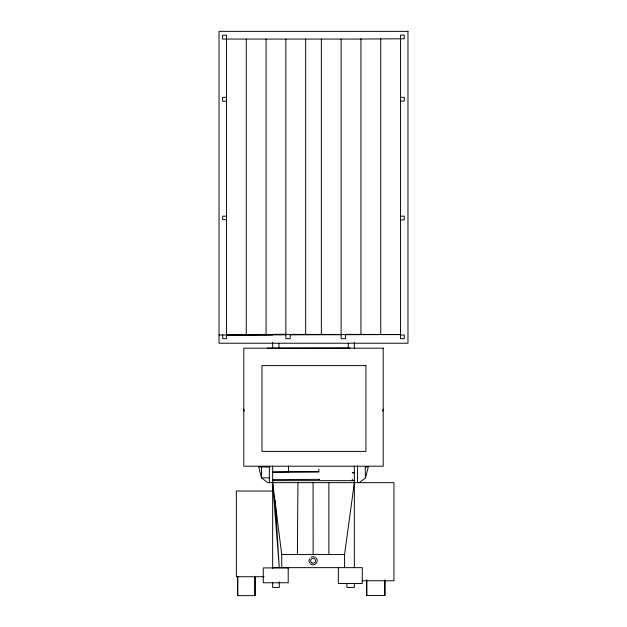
<?xml version="1.0" encoding="UTF-8"?>
<svg xmlns="http://www.w3.org/2000/svg" width="627" height="627" viewBox="0 0 627 627"><rect width="100%" height="100%" fill="white"/><g stroke="black" fill="none" stroke-linecap="round" stroke-linejoin="round"><path stroke-width="0.94" d="M255.009 576.237L255.009 595.65L237.68 595.65L237.68 576.237M384.868 580.273L384.868 595.517L366.717 595.517L366.717 580.273M297.41 554.55L297.935 482.665M344.568 567.647L344.568 554.566L354.341 482.665M365.478 477.868L368.292 466.99L365.227 466.99L365.478 477.868L359.295 482.665M382.729 411.116L383.215 409.235M309.519 558.696L308.97 560.757L309.519 562.827M311.031 557.191L313.092 556.635L315.154 557.191M285.857 334.348L226.457 334.975L286.116 334.834M318.853 469.129L318.853 471.802L272.659 472.107L288.514 471.935L288.514 466.104M272.659 479.655L319.605 479.349L318.853 479.349M290.027 334.826L341.864 334.708M344.795 334.7L400.543 334.567L345.485 334.348L345.485 338.69L341.143 338.69L341.143 39.062M267.251 348.173L350.078 348.009M226.457 97.357L222.624 97.357L222.624 101.182L226.457 101.182M400.543 97.357L404.258 97.357L404.258 101.065L400.543 101.065M226.457 216.166L222.687 216.166L222.687 219.646L226.457 219.646M400.543 216.166L404.258 216.166L404.258 219.881L400.543 219.881M400.543 334.567L272.659 334.348L272.659 334.975L219.027 334.975M400.543 334.975L404.258 334.975L404.258 338.69L400.543 338.69L400.543 35.065L404.258 35.065L404.258 38.772L354.341 39.062L222.601 39.062L222.601 35.206L226.457 35.206L226.457 338.69L222.742 338.69L222.742 334.975M269.876 466.99L258.708 466.99L261.522 477.868L267.705 482.665L393.944 482.665L393.944 580.767L362.069 580.767M288.514 471.802L318.853 471.802M269.876 477.868L261.522 477.868L261.522 466.99M272.659 480.666L354.341 480.666L352.335 480.36M272.659 491.027L236.355 491.027L236.355 576.722L264.061 576.722M272.659 568.368L272.659 482.665L281.735 554.55L328.893 554.55M344.568 554.566L328.893 554.566L328.893 482.665M272.659 567.647L362.288 567.647L362.288 583.518L338.361 583.518L338.361 567.647M310.177 563.681C313.782 567.568 319.895 561.447 316.008 557.842M243.785 409.235L244.271 411.124M272.659 482.665L279.258 567.647L275.229 500.589M313.085 482.665L313.147 554.55M384.868 579.865L384.868 595.517M380.746 38.772L380.746 334.567M366.717 579.865L366.717 595.517M360.94 38.772L360.94 334.567M357.562 465.861L357.562 482.014M354.341 342.381L354.341 348.173M354.341 466.104L354.341 472.672L352.335 472.672L354.341 472.977L354.341 567.756M354.341 583.674L354.341 587.444L346.919 587.444L346.919 583.674M352.335 479.349L352.335 480.666M348.259 343.228L348.259 348.173M321.337 39.062L321.337 334.348M305.662 39.062L305.662 334.348M290.199 334.348L290.199 338.69L285.857 338.69L285.857 39.062M281.735 554.55L281.735 567.647M279.258 581.785L279.258 587.444L272.659 587.444L272.659 582.569M278.952 343.228L278.952 348.173M272.659 342.334L272.659 348.173M272.659 466.104L272.659 482.014M269.359 466.041L269.359 482.014M266.06 39.062L266.06 334.975M255.009 576.393L255.009 595.65M246.254 39.062L246.254 334.975M237.68 576.393L237.68 595.65M407.973 31.35L219.027 31.35L219.027 343.228L407.973 343.228L407.973 31.35M383.215 348.173L243.785 348.173L243.785 466.214L383.215 466.214L383.215 348.173M365.925 365.596L261.968 365.596L261.968 451.401L365.925 451.401L365.925 365.596M288.208 567.913L263.269 567.913L263.269 582.765L288.208 582.765L288.208 567.913M311.846 562.889A2.477 2.477 0 0 0 315.561 560.742A2.477 2.477 0 0 0 311.846 558.602A2.477 2.477 0 0 0 311.846 562.889"/></g></svg>
